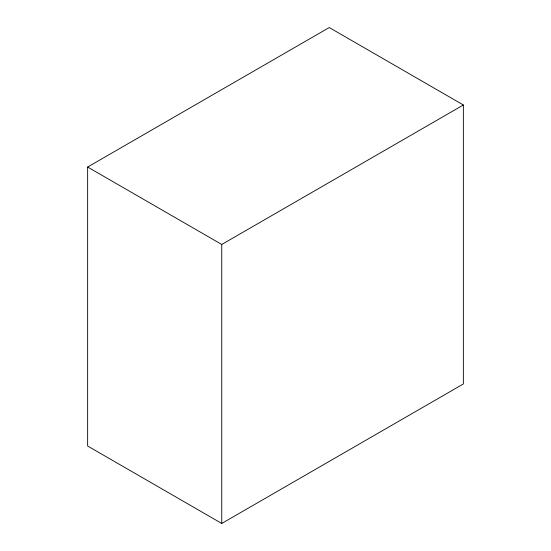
<?xml version="1.0" encoding="UTF-8"?>
<svg xmlns="http://www.w3.org/2000/svg" width="551" height="551" viewBox="0 0 551 551"><rect width="100%" height="100%" fill="white"/><g stroke="black" fill="none" stroke-linecap="round" stroke-linejoin="round"><path stroke-width="0.83" d="M87.637 167.036L329.243 27.55L463.363 104.986L463.363 383.964L221.757 523.45L87.637 446.014L87.637 167.036L221.757 244.472L463.363 104.986M221.757 244.472L221.757 523.45"/></g></svg>
